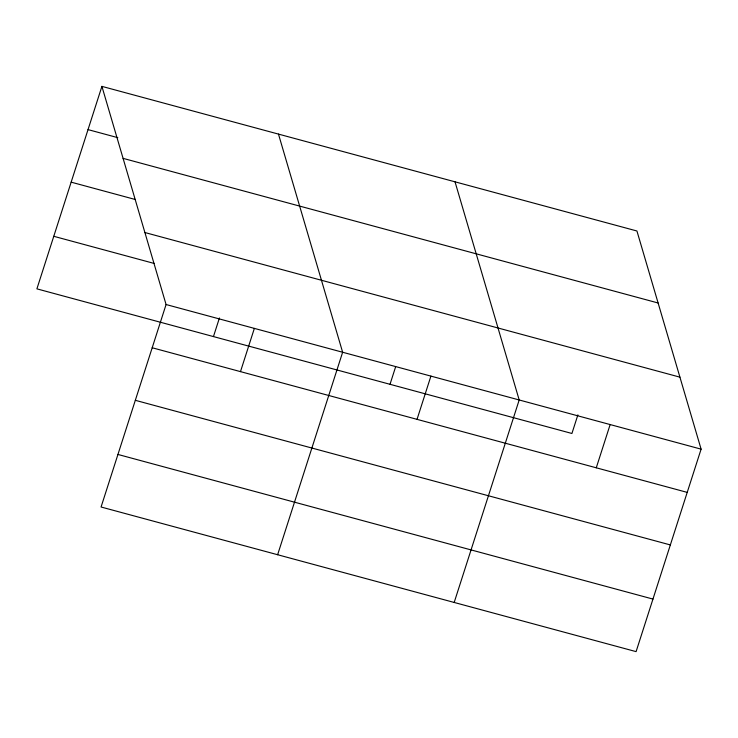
<?xml version="1.0" encoding="UTF-8"?>
<svg xmlns="http://www.w3.org/2000/svg" width="738" height="738" viewBox="0 0 738 738"><rect width="100%" height="100%" fill="white"/><g stroke="black" fill="none" stroke-linecap="round" stroke-linejoin="round"><path stroke-width="1.11" d="M101.909 86.374L166.078 304.526L101.069 507.006L636.091 651.626L701.1 449.147L636.931 230.994L101.909 86.374L36.9 288.853L571.922 433.474L577.891 414.857M213.457 336.574L219.435 317.967M240.477 371.629L254.361 328.392M277.626 554.727L342.635 352.247L278.466 134.095M390.015 384.304L395.633 366.786M417.035 419.35L430.918 376.112M454.184 602.457L519.192 399.978L455.023 181.825M596.267 467.8L610.151 424.562M88.025 129.611L117.822 137.665M123.089 158.366L658.102 302.986M71.152 182.157L135.155 199.463M144.906 232.535L679.919 377.155M53.773 236.298L154.187 263.448M166.078 304.526L701.1 449.147M152.203 347.764L687.216 492.384M135.331 400.31L670.344 544.93M117.942 454.451L652.964 599.081"/></g></svg>
